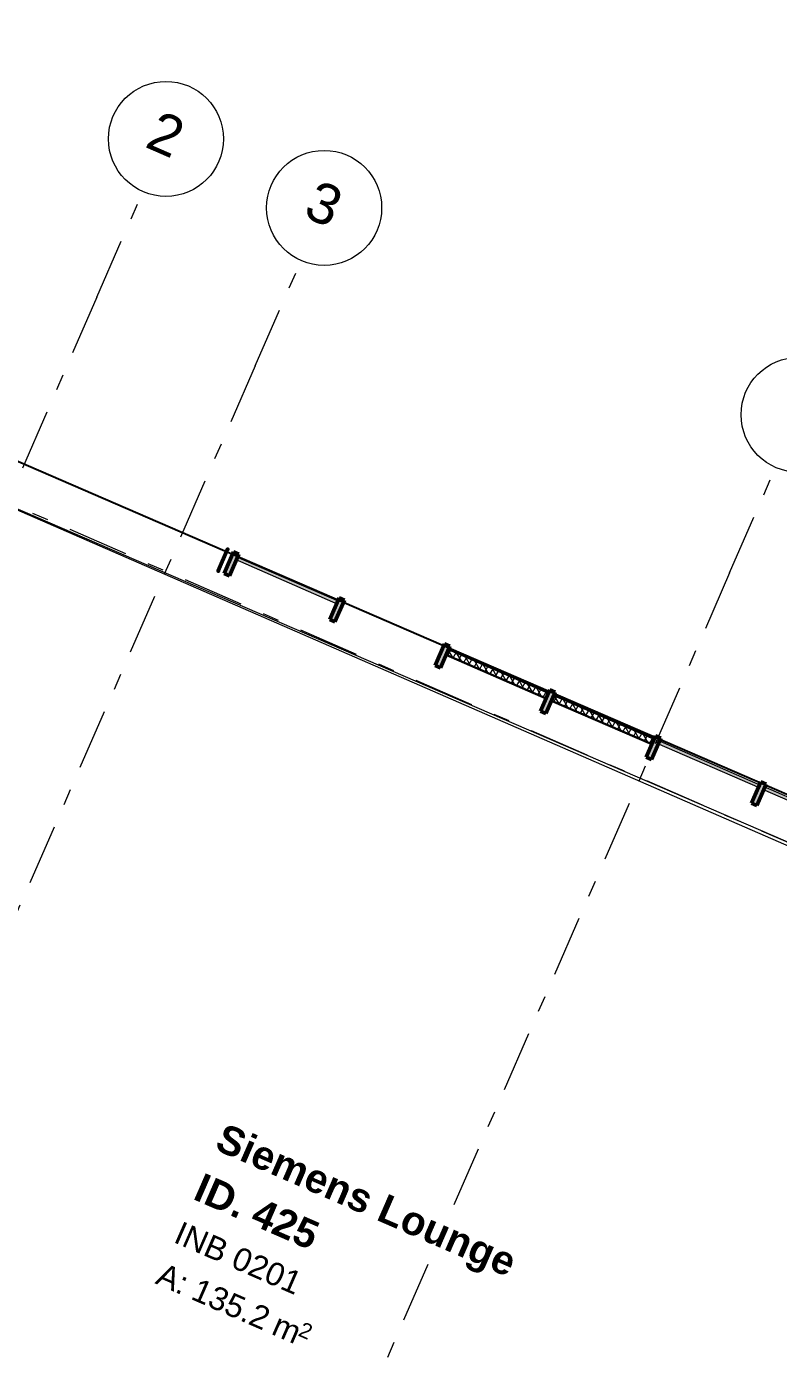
# Model space of a CAD drawing. Header units: millimetres. Extents: x -99530 to 90294, y -97212 to 56397.
# Drawn here: x 19504 to 26038, y 9809 to 21390 of the extents above; entities that cross this region are included whole.
import ezdxf
from ezdxf.enums import TextEntityAlignment as Align

# ---------------------------------------------------------------- set-up
doc = ezdxf.new("R2010")
doc.units = ezdxf.units.MM
doc.header["$MEASUREMENT"] = 0
doc.linetypes.add('Double Dashed', pattern=[1093.611073, 529.166651, -211.666656, 141.111112, -211.666656])
for name, color, linetype in [('A-15-MG_Structural_Grid', 7, 'Continuous'), ('A-20-M_Floor_Slab', 7, 'Continuous'), ('A-25-M_Curtain_Wall', 7, 'Continuous'), ('New_A-05-M_Gross_Int_Siemens', 7, 'Continuous')]:
    doc.layers.add(name, color=color, linetype=linetype)
for name, color, linetype, lineweight, true_color in [('A-15-MG_Structural_Grid_Pen_No__163', 7, 'Continuous', 0, 0x750077), ('A-25-M_Curtain_Wall_Pen_No__144', 7, 'Continuous', 0, 0xc8c8c8), ('A-25-M_Curtain_Wall_Pen_No__165', 7, 'Continuous', 0, 0x006060), ('A-25-M_Curtain_Wall_Pen_No__27', 7, 'Continuous', 50, 0x2a2a2a), ('A-25-M_Curtain_Wall_Pen_No__43', 7, 'Continuous', 30, 0x444444), ('New_A-05-M_Gross_Int_Siemens_Pen_No__74', 7, 'Continuous', 20, 0x606060)]:
    doc.layers.add(name, color=color, linetype=linetype, lineweight=lineweight, true_color=true_color)
for name, color, linetype, lineweight in [('A-20-M_Floor_Slab_Pen_No__89', 8, 'Continuous', 20), ('A-25-M_Curtain_Wall_Pen_No__1', 7, 'Continuous', 13), ('G-10-P_Topo_Building_Pen_No__194', 7, 'Continuous', 25), ('New_ArchiCAD Zone Stamps_Pen_No__6', 7, 'Continuous', 35)]:
    doc.layers.add(name, color=color, linetype=linetype, lineweight=lineweight)
doc.styles.add('GENERATED_STYLE_1', font='')
doc.styles.add('GENERATED_STYLE_3', font='')
doc.styles.add('GENERATED_STYLE_4', font='')
doc.styles.get('GENERATED_STYLE_1').set_extended_font_data('Arial', bold=True)
doc.styles.get('GENERATED_STYLE_3').set_extended_font_data('Arial')
doc.styles.get('GENERATED_STYLE_4').set_extended_font_data('Swis721 BT')
pattern_1 = [(60, (0, 0), (-43.30127, 25), []), (120, (0, 0), (43.30127, 25), [])]

# ---------------------------------------------------------------- blocks, each defined once
blk = doc.blocks.new('Siemens Lounge_INB 0201_45_1', base_point=(22025, 10315))
at = {"layer": 'New_A-05-M_Gross_Int_Siemens_Pen_No__74', "linetype": 'Continuous'}
blk.add_line((28930, 13080), (19385, 17212), dxfattribs=at)
at = {"layer": 'New_ArchiCAD Zone Stamps_Pen_No__6'}
for tag, height, style, p in [('ROOM_NAME', 250, 'GENERATED_STYLE_1', (21227, 11860)), ('zoneNameLine2', 250, 'GENERATED_STYLE_1', (21039, 11428)), ('ROOM_NUMBER', 200, 'GENERATED_STYLE_3', (20850, 11007)), ('measuredAreaCode', 200, 'GENERATED_STYLE_3', (20693, 10647)), ('DUMMY_649', 200, 'GENERATED_STYLE_3', (21001, 10513)), ('DUMMY_650', 200, 'GENERATED_STYLE_3', (21630, 10238)), ('DUMMY_651', 133, 'GENERATED_STYLE_3', (21909, 10132))]:
    blk.add_attdef(tag, text='', height=height, rotation=336.4404, dxfattribs=dict(at, style=style)).set_placement(p, align=Align.TOP_LEFT)
blk = doc.blocks.new('Slab_36_1', base_point=(377, -362))
at = {"layer": 'A-20-M_Floor_Slab_Pen_No__89', "linetype": 'Continuous', "flags": 128}
blk.add_lwpolyline([(377, -362), (7791, 6537), (7706, 6629), (10938, 9637), (15227, 7767), (19349, 17220), (53673, 2253), (53967, 2125), (49755, -7534), (49461, -7406), (44390, -19037), (3614, -1256), (3425, -1691)], close=True, dxfattribs=at)
blk = doc.blocks.new('Curtain Wall_1_1')
at = {"layer": 'A-25-M_Curtain_Wall', "linetype": 'Continuous', "lineweight": 0, "true_color": 0x000000}
h = blk.add_hatch(dxfattribs=at)
h.set_pattern_fill('Batt_Insulation_0001', color=178, style=0, pattern_type=2)
h.set_pattern_definition(pattern_1)
h.paths.add_polyline_path([(24041, 15596), (23170, 15976), (23150, 15928), (24020, 15548)])
h = blk.add_hatch(dxfattribs=at)
h.set_pattern_fill('Batt_Insulation_0001', color=178, style=0, pattern_type=2)
h.set_pattern_definition(pattern_1)
h.paths.add_polyline_path([(24958, 15196), (24087, 15576), (24066, 15528), (24937, 15149)])
at = {"layer": 'A-25-M_Curtain_Wall_Pen_No__144', "linetype": 'Continuous'}
for points in [[(21303, 16823), (21221, 16635), (21267, 16615), (21349, 16803)], [(22220, 16423), (22138, 16235), (22184, 16215), (22266, 16403)], [(23137, 16023), (23055, 15835), (23100, 15815), (23182, 16003)], [(24053, 15624), (23971, 15436), (24017, 15416), (24099, 15604)], [(24970, 15224), (24888, 15036), (24934, 15016), (25016, 15204)], [(25887, 14824), (25805, 14636), (25850, 14616), (25932, 14804)]]:
    blk.add_hatch(color=256, dxfattribs=at).paths.add_polyline_path(points)
at = {"layer": 'A-25-M_Curtain_Wall_Pen_No__165', "linetype": 'Continuous', "lineweight": 0, "true_color": 0x001818}
for points in [[(21316, 16758), (22210, 16368), (22220, 16390), (21325, 16780)], [(24982, 15160), (25877, 14770), (25886, 14792), (24992, 15182)], [(25899, 14760), (26794, 14370), (26803, 14392), (25908, 14782)]]:
    blk.add_hatch(color=168, dxfattribs=at).paths.add_polyline_path(points)
at = {"layer": 'A-25-M_Curtain_Wall_Pen_No__1', "linetype": 'Continuous'}
for p, q in [((21325, 16780), (21316, 16758)), ((21316, 16758), (22210, 16368)), ((22220, 16390), (21325, 16780)), ((22210, 16368), (22220, 16390)), ((24992, 15182), (24982, 15160)), ((25886, 14792), (24992, 15182)), ((24982, 15160), (25877, 14770)), ((25877, 14770), (25886, 14792)), ((25908, 14782), (25899, 14760)), ((25899, 14760), (26794, 14370)), ((26803, 14392), (25908, 14782))]:
    blk.add_line(p, q, dxfattribs=at)
at = {"layer": 'A-25-M_Curtain_Wall_Pen_No__27', "linetype": 'Continuous'}
for p, q in [((21251, 16845), (21169, 16657)), ((21169, 16657), (21251, 16845)), ((21303, 16823), (21221, 16635)), ((21267, 16615), (21349, 16803)), ((21349, 16803), (21303, 16823)), ((21221, 16635), (21267, 16615)), ((22220, 16423), (22138, 16235)), ((22184, 16215), (22266, 16403)), ((22266, 16403), (22220, 16423)), ((22138, 16235), (22184, 16215)), ((23137, 16023), (23055, 15835)), ((23100, 15815), (23182, 16003)), ((23182, 16003), (23137, 16023)), ((23055, 15835), (23100, 15815)), ((24053, 15624), (23971, 15436)), ((24017, 15416), (24099, 15604)), ((24099, 15604), (24053, 15624)), ((23971, 15436), (24017, 15416)), ((24970, 15224), (24888, 15036)), ((24934, 15016), (25016, 15204)), ((25016, 15204), (24970, 15224)), ((24888, 15036), (24934, 15016)), ((25887, 14824), (25805, 14636)), ((25932, 14804), (25887, 14824)), ((25850, 14616), (25932, 14804)), ((25805, 14636), (25850, 14616))]:
    blk.add_line(p, q, dxfattribs=at)
for p in [(21251, 16845), (21169, 16657)]:
    blk.add_point(p, dxfattribs=at)
at = {"layer": 'A-25-M_Curtain_Wall_Pen_No__43', "linetype": 'Continuous'}
for p, q in [((24020, 15548), (23150, 15928)), ((23170, 15976), (24041, 15596)), ((24937, 15149), (24066, 15528)), ((24087, 15576), (24958, 15196))]:
    blk.add_line(p, q, dxfattribs=at)
blk = doc.blocks.new('Standard grid marker')
at = {"layer": 'A-15-MG_Structural_Grid_Pen_No__163', "linetype": 'Double Dashed'}
for q in [(0, 0), (29726, 0)]:
    blk.add_line((1000, 0), q, dxfattribs=at)
at = {"layer": 'A-15-MG_Structural_Grid_Pen_No__163', "linetype": 'Continuous'}
blk.add_circle((-500, 0), 500, dxfattribs=at)
at = {"layer": 'A-15-MG_Structural_Grid_Pen_No__163', "linetype": 'Double Dashed'}
blk.add_point((1000, 0), dxfattribs=at)
blk.add_point((1000, 0), dxfattribs=at)
at = {"layer": 'A-15-MG_Structural_Grid_Pen_No__163', "style": 'GENERATED_STYLE_4'}
for tag, p in [('AC_MarkerText_1_0', (-500, 41)), ('AC_MarkerText_1_1', (31226, 41))]:
    blk.add_attdef(tag, text='', height=350, rotation=90, dxfattribs=at).set_placement(p, align=Align.MIDDLE_CENTER)
blk = doc.blocks.new('Standard grid marker_2')
at = {"layer": 'A-15-MG_Structural_Grid_Pen_No__163', "linetype": 'Double Dashed'}
blk.add_line((1909, 0), (86140, 0), dxfattribs=at)
at = {"layer": 'A-15-MG_Structural_Grid_Pen_No__163', "style": 'GENERATED_STYLE_4'}
for tag, p in [('AC_MarkerText_1_0', (-500, 952)), ('AC_MarkerText_1_1', (88549, 952))]:
    blk.add_attdef(tag, text='', height=350, rotation=360, dxfattribs=at).set_placement(p, align=Align.MIDDLE_CENTER)

msp = doc.modelspace()

# ---------------------------------------------------------------- linework, layer by layer
at = {"layer": 'G-10-P_Topo_Building_Pen_No__194', "linetype": 'Continuous'}
msp.add_line((54298.8, 2500), (19117.5, 17741.7), dxfattribs=at)

# ---------------------------------------------------------------- block references
at = {"layer": 'A-15-MG_Structural_Grid', "color": 8, "linetype": 'Continuous', "lineweight": 15, "zscale": 1000}
for name, p, rotation in [('Standard grid marker_2', (8103.9, 22153.2), 336.440411583993), ('Standard grid marker', (26014.6, 17557.1), 246.440411583993)]:
    msp.add_blockref(name, p, dxfattribs=dict(at, rotation=rotation))
at = {"layer": 'A-15-MG_Structural_Grid', "color": 8, "linetype": 'Continuous', "lineweight": 15}
ref = msp.add_blockref('Standard grid marker', (20514.7, 19955.4), dxfattribs=dict(at, zscale=1000, rotation=246.440411583993))
ref.add_attrib('AC_MarkerText_1', '2', dxfattribs={"layer": 'A-15-MG_Structural_Grid_Pen_No__163', "color": 216, "true_color": 0x750077, "height": 350, "rotation": 336.44041, "style": 'GENERATED_STYLE_4'}).set_placement((20714.5, 20454.9), align=Align.MIDDLE_CENTER)
ref = msp.add_blockref('Standard grid marker', (21889.7, 19355.8), dxfattribs=dict(at, zscale=1000, rotation=246.440411583993))
ref.add_attrib('AC_MarkerText_1', '3', dxfattribs={"layer": 'A-15-MG_Structural_Grid_Pen_No__163', "color": 216, "true_color": 0x750077, "height": 350, "rotation": 336.44041, "style": 'GENERATED_STYLE_4'}).set_placement((22089.5, 19850.6), align=Align.MIDDLE_CENTER)
at = {"layer": 'A-20-M_Floor_Slab', "color": 8, "linetype": 'Continuous', "lineweight": 20}
msp.add_blockref('Slab_36_1', (376.7, -362.2), dxfattribs=at)
at = {"layer": 'A-25-M_Curtain_Wall', "linetype": 'Continuous', "lineweight": 0}
msp.add_blockref('Curtain Wall_1_1', (0, 0), dxfattribs=at)
at = {"layer": 'New_A-05-M_Gross_Int_Siemens', "linetype": 'Continuous'}
ref = msp.add_blockref('Siemens Lounge_INB 0201_45_1', (22025, 10315.2), dxfattribs=at)
ref.add_attrib('ROOM_NAME', 'Siemens Lounge', dxfattribs={"layer": 'New_ArchiCAD Zone Stamps_Pen_No__6', "color": 7, "height": 250, "rotation": 336.44041, "style": 'GENERATED_STYLE_1'}).set_placement((21227, 11859.6), align=Align.TOP_LEFT)
ref.add_attrib('ROOM_NUMBER', 'INB 0201', dxfattribs={"layer": 'New_ArchiCAD Zone Stamps_Pen_No__6', "color": 7, "height": 200, "rotation": 336.44041, "style": 'GENERATED_STYLE_3'}).set_placement((20850.1, 11006.8), align=Align.TOP_LEFT)
ref.add_attrib('zoneNameLine2', 'ID. 425', dxfattribs={"layer": 'New_ArchiCAD Zone Stamps_Pen_No__6', "color": 7, "height": 250, "rotation": 336.44041, "style": 'GENERATED_STYLE_1'}).set_placement((21038.6, 11427.5), align=Align.TOP_LEFT)
ref.add_attrib('measuredAreaCode', 'A: ', dxfattribs={"layer": 'New_ArchiCAD Zone Stamps_Pen_No__6', "color": 7, "height": 200, "rotation": 336.44041, "style": 'GENERATED_STYLE_3'}).set_placement((20693.1, 10646.7), align=Align.TOP_LEFT)
ref.add_attrib('DUMMY_649', '135.2', dxfattribs={"layer": 'New_ArchiCAD Zone Stamps_Pen_No__6', "color": 7, "height": 200, "rotation": 336.44041, "style": 'GENERATED_STYLE_3'}).set_placement((21000.5, 10512.7), align=Align.TOP_LEFT)
ref.add_attrib('DUMMY_650', ' m', dxfattribs={"layer": 'New_ArchiCAD Zone Stamps_Pen_No__6', "color": 7, "height": 200, "rotation": 336.44041, "style": 'GENERATED_STYLE_3'}).set_placement((21629.7, 10238.3), align=Align.TOP_LEFT)
ref.add_attrib('DUMMY_651', '2', dxfattribs={"layer": 'New_ArchiCAD Zone Stamps_Pen_No__6', "color": 7, "height": 133.3, "rotation": 336.44041, "style": 'GENERATED_STYLE_3'}).set_placement((21909, 10131.8), align=Align.TOP_LEFT)

doc.saveas('drawing.dxf')
